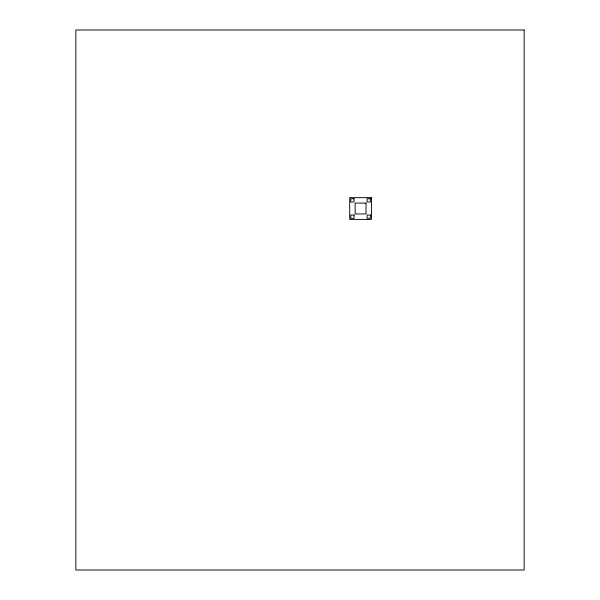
<?xml version="1.0" encoding="UTF-8"?>
<svg xmlns="http://www.w3.org/2000/svg" width="600" height="600" viewBox="0 0 600 600"><rect width="100%" height="100%" fill="white"/><g stroke="black" fill="none" stroke-linecap="round" stroke-linejoin="round"><path stroke-width="0.9" d="M524.16 30L75.84 30L75.84 570L524.16 570L524.16 30M371.445 197.647L349.702 197.647L349.702 219.39L371.445 219.39L371.445 197.647M354.053 198.735L350.79 198.735L350.79 201.998L354.053 201.998L354.053 198.735M370.358 198.735L367.095 198.735L367.095 201.998L370.358 201.998L370.358 198.735M366.007 203.085L355.14 203.077L355.14 213.952L366.007 213.952L366.007 203.077M354.053 215.04L350.79 215.04L350.79 218.303L354.053 218.303L354.053 215.04M370.358 215.04L367.095 215.04L367.095 218.303L370.358 218.303L370.358 215.04"/></g></svg>
